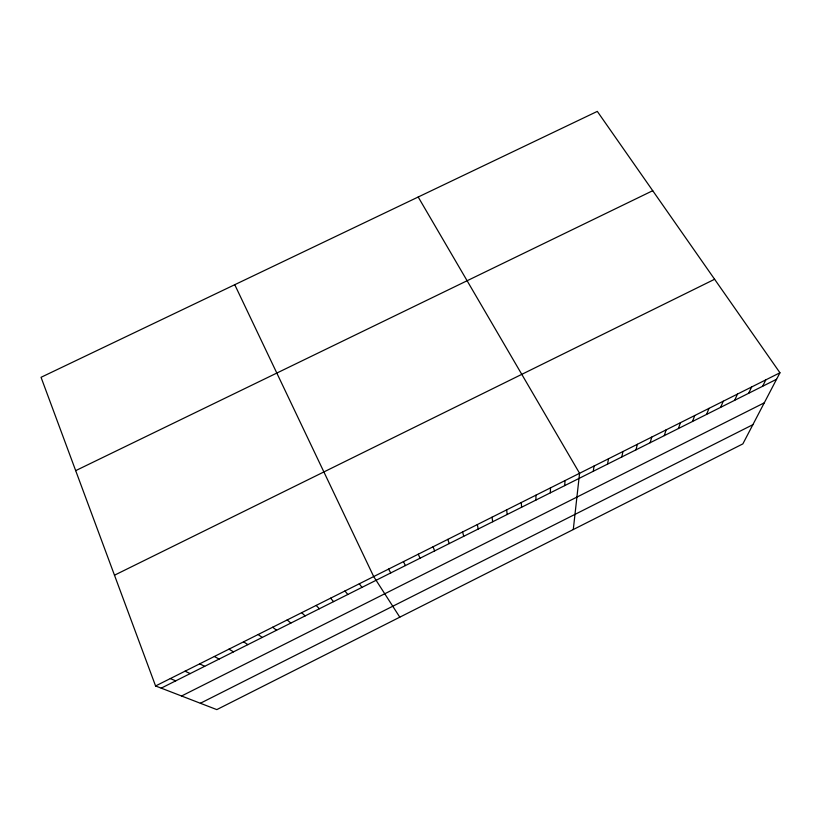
<?xml version="1.0" encoding="UTF-8"?>
<svg xmlns="http://www.w3.org/2000/svg" width="821" height="821" viewBox="0 0 821 821"><rect width="100%" height="100%" fill="white"/><g stroke="black" fill="none" stroke-linecap="round" stroke-linejoin="round"><path stroke-width="1.23" d="M550.337 492.826L550.501 487.869M564.684 485.622L565.053 480.572M573.284 529.535L579.575 473.286L418.197 197.009M593.285 471.275L594.065 466.01M607.54 464.111L608.525 458.754M621.774 456.969L622.965 451.519M635.977 449.836L637.373 444.294M650.15 442.724L651.751 437.08M664.302 435.623L666.108 429.876M678.433 428.531L680.435 422.692M692.524 421.45L694.73 415.518M706.594 414.389L709.005 408.355M720.643 407.339L723.25 401.212M734.662 400.309L737.463 394.08M748.649 393.28L751.656 386.968M762.617 386.27L765.819 379.866M779.95 372.775L742.861 443.884L216.806 709.611L155.58 685.966L41.05 377.301L597.308 111.389L779.95 372.775L155.58 685.966M181.564 696.003L764.269 402.834M200.365 703.258L752.867 424.693M161.214 688.142L776.553 379.281M114.478 575.203L714.609 279.263M75.686 470.638L652.726 190.698M170.316 678.577L175.725 680.855M185.023 671.198L190.215 673.589M199.698 663.83L204.675 666.324M214.353 656.482L219.104 659.078M228.977 649.144L233.513 651.853M243.57 641.827L247.891 644.639M258.133 634.52L262.238 637.435M272.675 627.223L276.564 630.241M287.186 619.947L290.86 623.067M301.676 612.682L305.135 615.904M316.136 605.426L319.379 608.751M330.565 598.191L333.593 601.619M344.964 590.966L347.786 594.496M359.341 583.752L361.948 587.384M399.796 617.176L373.688 576.558L234.755 284.702M388.579 569.086L390.765 572.925M403.45 561.626L405.41 565.566M418.279 554.185L420.034 558.229M433.088 546.765L434.617 550.912M447.866 539.346L449.179 543.594M462.613 531.957L463.711 536.308M477.329 524.568L478.222 529.022M492.025 517.199L492.703 521.756M506.68 509.841L507.152 514.5M521.314 502.503L521.571 507.265M535.928 495.176L535.969 500.04"/></g></svg>
